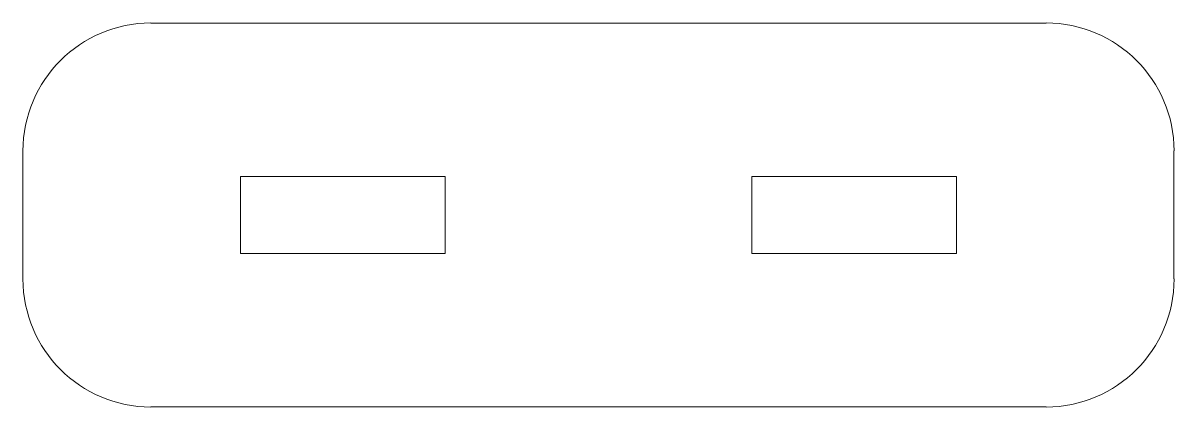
# Model space of a CAD drawing. Header units: inches. Extents: x 0 to 2.35, y 0 to 3.39.
# Drawn here: x 0.575 to 2.346, y 2.803 to 3.394 of the extents above; entities outside this region: 2.
import ezdxf

# ---------------------------------------------------------------- set-up
doc = ezdxf.new("R2010")
doc.units = ezdxf.units.IN
doc.header["$LTSCALE"] = 0.5
doc.header["$MEASUREMENT"] = 0
doc.styles.add('SLDTEXTSTYLE0', font='TXT', dxfattribs={"width": 0.7})

msp = doc.modelspace()

# ---------------------------------------------------------------- linework, layer by layer
at = {"color": 7, "linetype": 'Continuous', "lineweight": 15}
for p, q in [((2.1495, 3.394), (0.7715, 3.394)), ((0.5746, 3.1972), (0.5746, 3.0003)), ((2.3463, 3.0003), (2.3463, 3.1972)), ((0.9093, 3.1578), (0.9093, 3.0397)), ((1.2243, 3.1578), (0.9093, 3.1578)), ((1.2243, 3.0397), (1.2243, 3.1578)), ((1.6967, 3.1578), (1.6967, 3.0397)), ((2.0117, 3.1578), (1.6967, 3.1578)), ((2.0117, 3.0397), (2.0117, 3.1578)), ((0.9093, 3.0397), (1.2243, 3.0397)), ((1.6967, 3.0397), (2.0117, 3.0397)), ((0.7715, 2.8035), (2.1495, 2.8035))]:
    msp.add_line(p, q, dxfattribs=at)
for centre, start, end in [((0.7715, 3.1972), 90, 180), ((2.1495, 3.1972), 0, 90), ((0.7715, 3.0003), 180, 270), ((2.1495, 3.0003), 270, 0)]:
    msp.add_arc(centre, 0.1969, start, end, dxfattribs=at)

# ---------------------------------------------------------------- texts
at = {"color": 7, "linetype": 'Continuous', "char_height": 0.073525, "attachment_point": 1, "style": 'SLDTEXTSTYLE0'}
for s, insert in [('SOLIDWORKS Educational Product.', (0, 0.2051)), ('For Instructional Use Only.', (0, 0.0948))]:
    msp.add_mtext(s, dxfattribs=dict(at, insert=insert))

doc.saveas('drawing.dxf')
